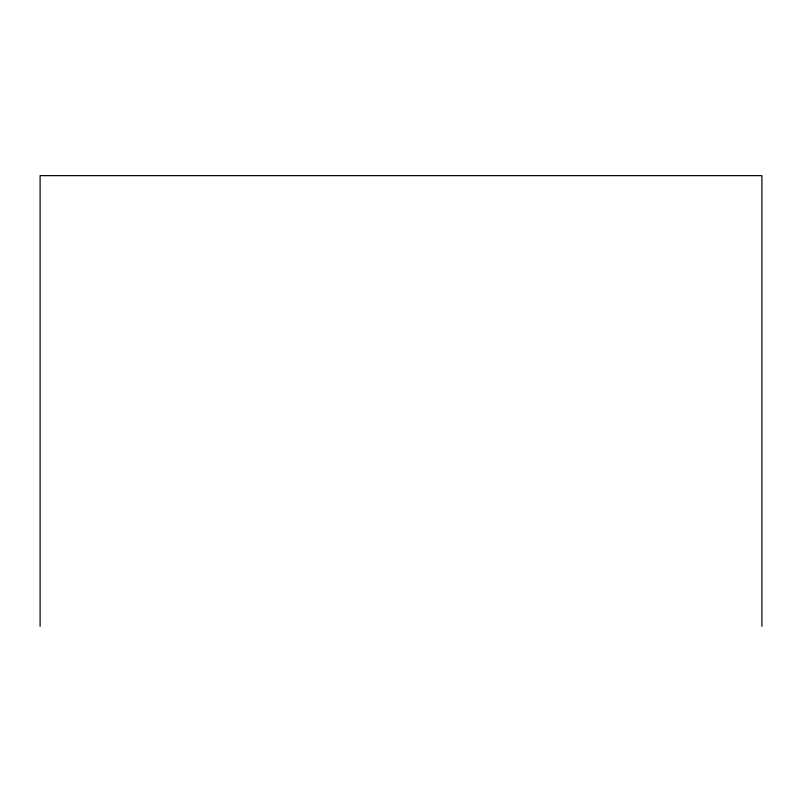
<?xml version="1.0" encoding="UTF-8"?>
<svg xmlns="http://www.w3.org/2000/svg" width="802" height="802" viewBox="0 0 802 802"><rect width="100%" height="100%" fill="white"/><g stroke="black" fill="none" stroke-linecap="round" stroke-linejoin="round"><path stroke-width="1.2" d="M761.9 626.352L761.9 175.648L40.1 175.648L40.1 626.352"/></g></svg>
